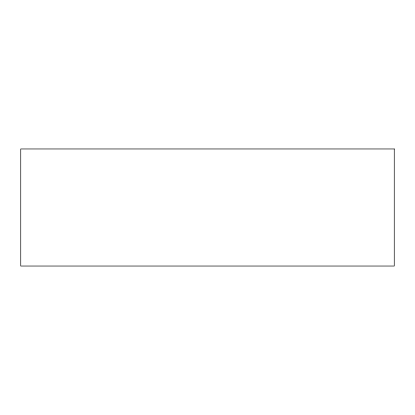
<?xml version="1.0" encoding="UTF-8"?>
<svg xmlns="http://www.w3.org/2000/svg" width="415" height="415" viewBox="0 0 415 415"><rect width="100%" height="100%" fill="white"/><g stroke="black" fill="none" stroke-linecap="round" stroke-linejoin="round"><path stroke-width="0.62" d="M394.25 148.964L20.75 148.964L20.75 266.036L394.25 266.036L394.25 148.964"/></g></svg>
